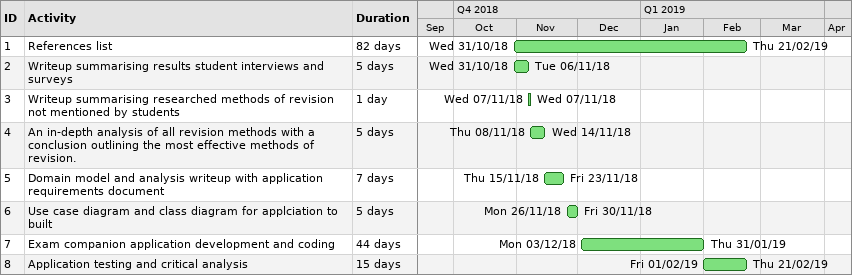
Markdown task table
| ID | Task | Duration | Start | Finish |
|---|---|---|---|---|
| 1 | References list | 82d | 2018-10-31 | 2019-02-21 |
| 2 | Writeup summarising results student interviews and surveys | 5d | 2018-10-31 | 2018-11-06 |
| 3 | Writeup summarising researched methods of revision not mentioned by students | 1d | 2018-11-07 | 2018-11-07 |
| 4 | An in-depth analysis of all revision methods with a conclusion outlining the most effective methods of revision. | 5d | 2018-11-08 | 2018-11-14 |
| 5 | Domain model and analysis writeup with application requirements document | 7d | 2018-11-15 | 2018-11-23 |
| 6 | Use case diagram and class diagram for applciation to built | 5d | 2018-11-26 | 2018-11-30 |
| 7 | Exam companion application development and coding | 44d | 2018-12-03 | 2019-01-31 |
| 8 | Application testing and critical analysis | 15d | 2019-02-01 | 2019-02-21 |
